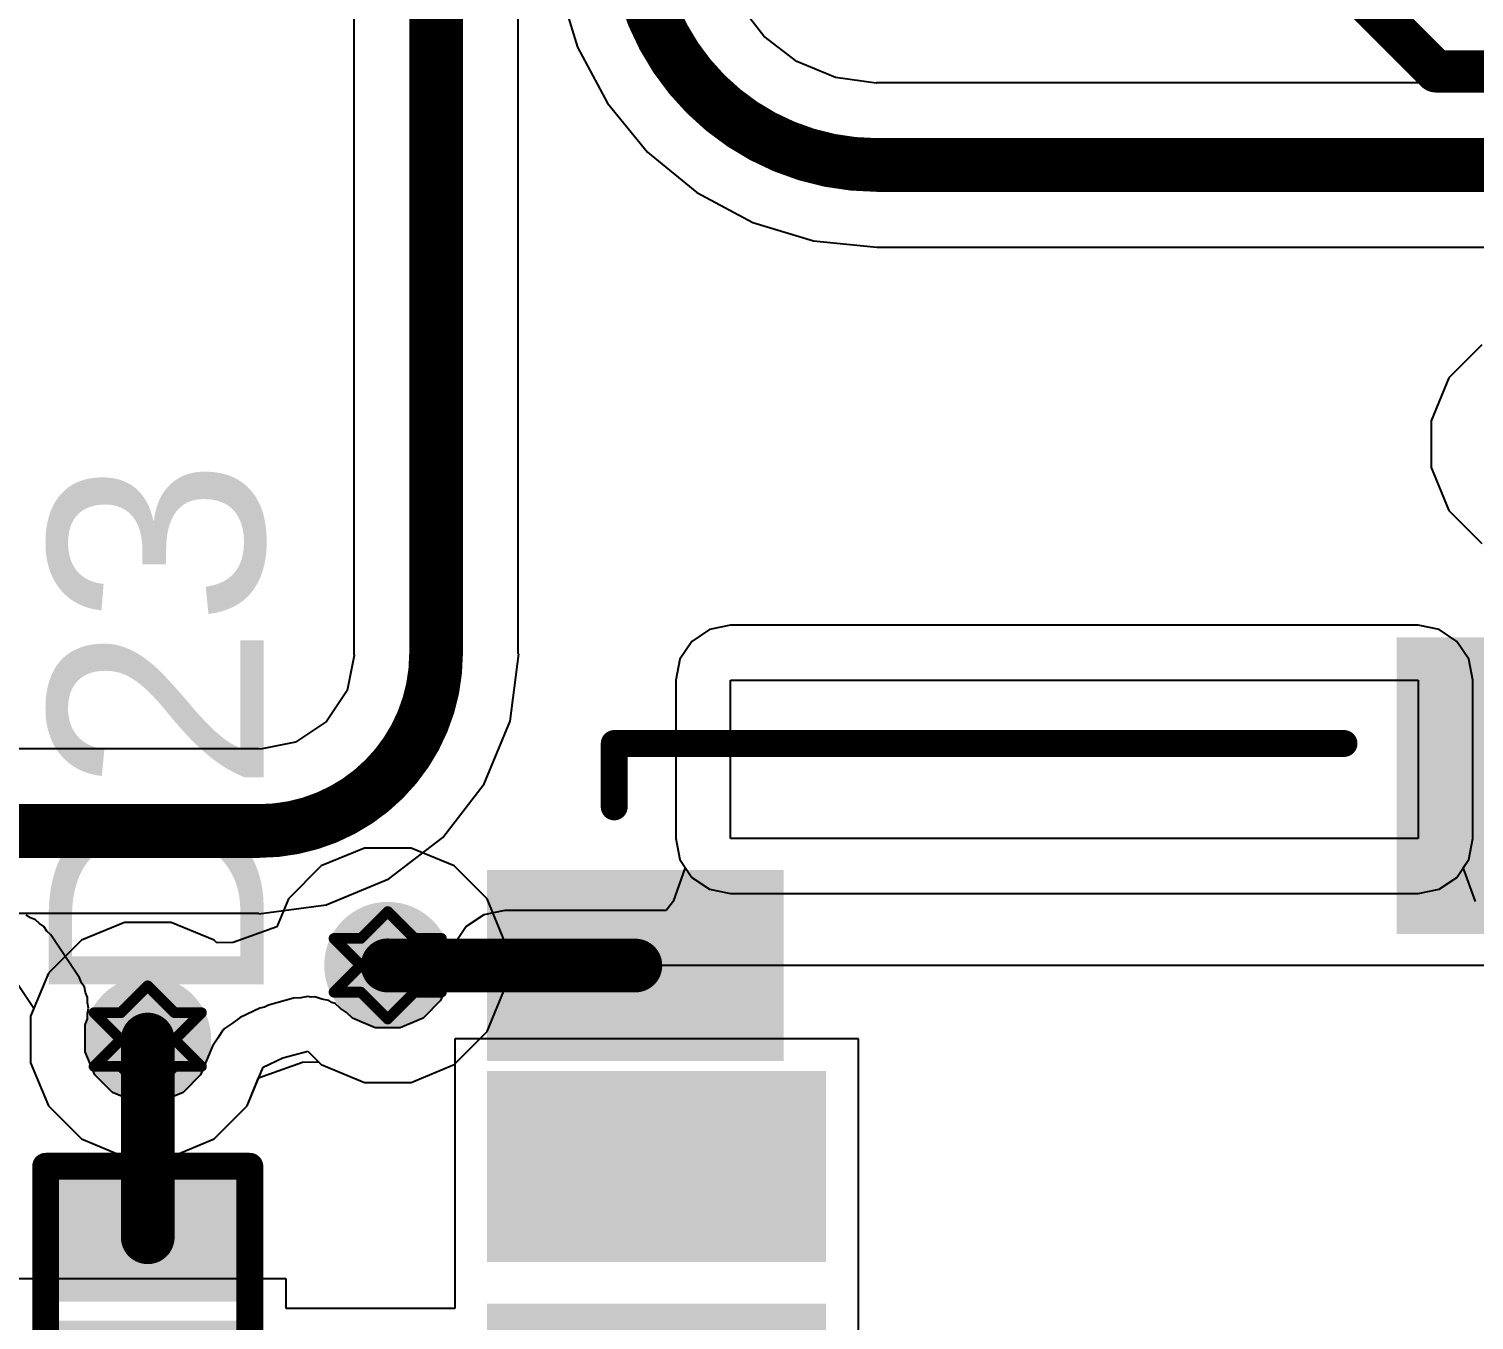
# Model space of a CAD drawing. Header units: inches. Extents: x 24 to 500, y 68 to 269.
# Drawn here: x 364.42 to 371.25, y 139.32 to 145.42 of the extents above; entities that cross this region are included whole.
import ezdxf

# ---------------------------------------------------------------- set-up
doc = ezdxf.new("R2010")
doc.units = ezdxf.units.IN
for name, color, linetype in [('Bottom Layer', 5, 'Continuous'), ('Drill Drawing', 1, 'Continuous'), ('Keep-Out Layer', 6, 'Continuous'), ('Layer 1', 16, 'Continuous'), ('Layer 2', 76, 'Continuous'), ('Top Layer', 1, 'Continuous'), ('Top Overlay', 2, 'Continuous'), ('Top Paste', 8, 'Continuous'), ('Top Solder', 216, 'Continuous'), ('Via Holes', 16, 'Continuous')]:
    doc.layers.add(name, color=color, linetype=linetype)
doc.styles.add('Arial', font='', dxfattribs={"height": 0.2})
doc.styles.get('Arial').set_extended_font_data('Arial')

# ---------------------------------------------------------------- blocks, each defined once
blk = doc.blocks.new('SOD_882_B__D___________28')
at = {"layer": 'Top Layer'}
for points in [[(-0.09998201999999995, -0.39998777), (-0.59998102, -0.39998777), (-0.59998102, 0.40001317), (-0.09998202000000002, 0.40001317)], [(0.5999987999999999, -0.39998777), (0.09999980000000003, -0.39998777), (0.09999979999999996, 0.40001317), (0.5999987999999999, 0.40001317)]]:
    blk.add_hatch(color=1, dxfattribs=at).paths.add_polyline_path(points)
at = {"layer": 'Top Paste'}
for points in [[(-0.09998201999999995, -0.39998777), (-0.59998102, -0.39998777), (-0.59998102, 0.40001317), (-0.09998202000000002, 0.40001317)], [(0.5999987999999999, -0.39998777), (0.09999980000000003, -0.39998777), (0.09999979999999996, 0.40001317), (0.5999987999999999, 0.40001317)]]:
    blk.add_hatch(color=8, dxfattribs=at).paths.add_polyline_path(points)
at = {"layer": 'Top Solder'}
for points in [[(-0.04498085999999992, -0.4549889299999999), (-0.6549821799999999, -0.4549889300000001), (-0.6549821800000001, 0.4550143299999999), (-0.04498086000000007, 0.45501433)], [(0.65499996, -0.4549889299999999), (0.04499864000000007, -0.4549889300000001), (0.04499863999999992, 0.4550143299999999), (0.6549999599999999, 0.45501433)]]:
    blk.add_hatch(color=216, dxfattribs=at).paths.add_polyline_path(points)
at = {"layer": 'Top Overlay'}
for points in [[(-0.6858177799999999, -0.4825872999999999, 0.127, 0.127, 0), (-0.6858177799999999, 0.4826127, 0.127, 0.127, 0)], [(0.68578476, 0.4826127, 0.127, 0.127, 0), (-0.6858177799999999, 0.4826127, 0.127, 0.127, 0)], [(0.68578476, -0.4825898399999999, 0.127, 0.127, 0), (0.68578476, 0.4826127, 0.127, 0.127, 0)], [(0.68578476, -0.4825898399999999, 0.127, 0.127, 0), (-0.6858177799999999, -0.4825872999999999, 0.127, 0.127, 0)]]:
    blk.add_lwpolyline(points, format="xyseb", dxfattribs=at)
for points in [[(-0.71756778, 0.4826127, 0.0635, 0.0635, 1), (-0.65406778, 0.4826127, 0.0635, 0.0635, 1)], [(-0.71756778, 0.4826127, 0.0635, 0.0635, 1), (-0.65406778, 0.4826127, 0.0635, 0.0635, 1)], [(0.6540347599999999, 0.4826127, 0.0635, 0.0635, 1), (0.7175347599999999, 0.4826127, 0.0635, 0.0635, 1)], [(0.6540347599999999, 0.4826127, 0.0635, 0.0635, 1), (0.7175347599999999, 0.4826127, 0.0635, 0.0635, 1)], [(-0.71756778, -0.4825872999999999, 0.0635, 0.0635, 1), (-0.65406778, -0.4825872999999999, 0.0635, 0.0635, 1)], [(-0.71756778, -0.4825872999999999, 0.0635, 0.0635, 1), (-0.65406778, -0.4825872999999999, 0.0635, 0.0635, 1)], [(0.6540347599999999, -0.4825898399999999, 0.0635, 0.0635, 1), (0.7175347599999999, -0.4825898399999999, 0.0635, 0.0635, 1)], [(0.6540347599999999, -0.4825898399999999, 0.0635, 0.0635, 1), (0.7175347599999999, -0.4825898399999999, 0.0635, 0.0635, 1)]]:
    blk.add_lwpolyline(points, format="xyseb", close=True, dxfattribs=at)
blk = doc.blocks.new('TL3300CF160Q__79')
at = {"layer": 'Top Overlay'}
for points in [[(-5.8674, -5.156179679999999, 0.1999996, 0.1999996, 0), (-4.953, -6.07057968, 0.1999996, 0.1999996, 0)], [(-4.953, -6.07057968, 0.1999996, 0.1999996, 0), (4.87679746, -6.07057968, 0.1999996, 0.1999996, 0)]]:
    blk.add_lwpolyline(points, format="xyseb", dxfattribs=at)
blk.add_lwpolyline([(-5.0029999, -6.07057968, 0.0999998, 0.0999998, 1), (-4.9030001, -6.07057968, 0.0999998, 0.0999998, 1)], format="xyseb", close=True, dxfattribs=at)
blk.add_lwpolyline([(-5.0029999, -6.07057968, 0.0999998, 0.0999998, 1), (-4.9030001, -6.07057968, 0.0999998, 0.0999998, 1)], format="xyseb", close=True, dxfattribs=at)
blk = doc.blocks.new('DM3BT_DSF_PEJS_178')
at = {"layer": 'Top Layer'}
for points in [[(4.499997349999999, 6.749977609999999), (4.499997349999999, 8.149977349999999), (5.19999849, 8.149977349999999), (5.19999849, 6.749977609999999)], [(5.45000561, 6.95001023), (5.45000561, 8.150010369999999), (6.150006749999999, 8.150010369999999), (6.150006749999999, 6.95001023)], [(6.04999425, 3.84999103), (7.24999439, 3.84999103), (7.24999439, 2.64999089), (6.04999425, 2.64999089)]]:
    blk.add_hatch(color=1, dxfattribs=at).paths.add_polyline_path(points)
at = {"layer": 'Top Paste'}
for points in [[(4.499997349999999, 6.749977609999999), (4.499997349999999, 8.149977349999999), (5.19999849, 8.149977349999999), (5.19999849, 6.749977609999999)], [(5.45000561, 6.95001023), (5.45000561, 8.150010369999999), (6.150006749999999, 8.150010369999999), (6.150006749999999, 6.95001023)], [(6.04999425, 3.84999103), (7.24999439, 3.84999103), (7.24999439, 2.64999089), (6.04999425, 2.64999089)]]:
    blk.add_hatch(color=8, dxfattribs=at).paths.add_polyline_path(points)
at = {"layer": 'Top Solder'}
for points in [[(3.29842495, 6.64838523), (3.29842495, 8.25158497), (4.20162609, 8.25158497), (4.20162609, 6.64838523)], [(4.39839735, 6.648377609999999), (4.39839735, 8.25157735), (5.30159849, 8.25157735), (5.30159849, 6.648377609999999)], [(5.348405609999999, 6.84841023), (5.348405609999999, 8.251610369999998), (6.25160675, 8.251610369999998), (6.25160675, 6.84841023)], [(5.94839425, 3.95159103), (7.35159439, 3.95159103), (7.35159439, 2.54839089), (5.94839425, 2.54839089)]]:
    blk.add_hatch(color=216, dxfattribs=at).paths.add_polyline_path(points)
at = {"layer": 'Keep-Out Layer'}
for p, q in [((6.40000244, 3.84999992), (6.40000244, 7.099993419999999)), ((6.40000244, 7.099993419999999), (7.150003479999999, 7.099993419999999)), ((7.150003479999999, 7.099993419999999), (7.150003479999999, 3.84999992)), ((7.150003479999999, 3.84999992), (6.40000244, 3.84999992))]:
    blk.add_line(p, q, dxfattribs=at)
at = {"layer": 'Top Overlay'}
for points in [[(6.55001992, 7.64998216, 0.127, 0.127, 0), (6.84999646, 7.64998216, 0.127, 0.127, 0)], [(6.84999646, 7.64998216, 0.127, 0.127, 0), (6.84999646, 4.20000176, 0.127, 0.127, 0)]]:
    blk.add_lwpolyline(points, format="xyseb", dxfattribs=at)
for points in [[(6.518269919999999, 7.64998216, 0.0635, 0.0635, 1), (6.581769919999999, 7.64998216, 0.0635, 0.0635, 1)], [(6.818246459999999, 7.64998216, 0.0635, 0.0635, 1), (6.881746459999999, 7.64998216, 0.0635, 0.0635, 1)], [(6.818246459999999, 7.64998216, 0.0635, 0.0635, 1), (6.881746459999999, 7.64998216, 0.0635, 0.0635, 1)], [(6.818246459999999, 4.20000176, 0.0635, 0.0635, 1), (6.881746459999999, 4.20000176, 0.0635, 0.0635, 1)]]:
    blk.add_lwpolyline(points, format="xyseb", close=True, dxfattribs=at)

msp = doc.modelspace()

# ---------------------------------------------------------------- hatches: boundary and pattern name
at = {"layer": 'Bottom Layer'}
h = msp.add_hatch(color=5, dxfattribs=at)
edge = h.paths.add_edge_path()
edge.add_arc((366.1156, 140.9954), 0.2999994, 0, 360)
h = msp.add_hatch(color=5, dxfattribs=at)
edge = h.paths.add_edge_path()
edge.add_arc((364.98118012, 140.64427802), 0.2999994, 0, 360)
at = {"layer": 'Layer 1'}
h = msp.add_hatch(color=16, dxfattribs=at)
edge = h.paths.add_edge_path()
edge.add_arc((366.1156, 140.9954), 0.2999994, 0, 360)
h = msp.add_hatch(color=16, dxfattribs=at)
edge = h.paths.add_edge_path()
edge.add_arc((364.98118012, 140.64427802), 0.2999994, 0, 360)
at = {"layer": 'Layer 2'}
h = msp.add_hatch(color=76, dxfattribs=at)
edge = h.paths.add_edge_path()
edge.add_arc((366.1156, 140.9954), 0.2999994, 0, 360)
h = msp.add_hatch(color=76, dxfattribs=at)
edge = h.paths.add_edge_path()
edge.add_arc((364.98118012, 140.64427802), 0.2999994, 0, 360)
at = {"layer": 'Top Layer'}
h = msp.add_hatch(color=1, dxfattribs=at)
edge = h.paths.add_edge_path()
edge.add_arc((366.1156, 140.9954), 0.2999994, 0, 360)
h = msp.add_hatch(color=1, dxfattribs=at)
edge = h.paths.add_edge_path()
edge.add_arc((364.98118012, 140.64427802), 0.2999994, 0, 360)
at = {"layer": 'Via Holes'}
h = msp.add_hatch(color=7, dxfattribs=at)
edge = h.paths.add_edge_path()
edge.add_arc((366.1156, 140.9954), 0.1499997, 0, 360)
h = msp.add_hatch(color=7, dxfattribs=at)
edge = h.paths.add_edge_path()
edge.add_arc((364.98118012, 140.64427802), 0.1499997, 0, 360)

# ---------------------------------------------------------------- linework, layer by layer
at = {"layer": 'Bottom Layer'}
for p, q in [((366.92507006, 145.62520024), (367.01228096, 145.33770018)), ((367.89293198, 145.38893198), (367.77263758, 145.54570586)), ((368.04970586, 145.26863758), (367.89293198, 145.38893198)), ((367.01228096, 145.33770018), (367.1539062799999, 145.07274008)), ((368.2322709, 145.1930167), (368.04970586, 145.26863758)), ((368.42443206, 145.1677183), (368.2322709, 145.1930167)), ((368.42818872, 145.16846506), (368.42443206, 145.1677183)), ((373.24802414, 145.16846506), (368.42818872, 145.16846506)), ((367.1539062799999, 145.07274008), (367.34450026, 144.84050026)), ((367.34450026, 144.84050026), (367.57674008, 144.64990628)), ((367.57674008, 144.64990628), (367.84170018, 144.50828096)), ((367.84170018, 144.50828096), (368.12920024, 144.42107006)), ((368.12920024, 144.42107006), (368.42732766, 144.39170512)), ((368.42732766, 144.39170512), (368.42818872, 144.39153494)), ((368.42818872, 144.39153494), (373.24802414, 144.39153494)), ((367.63729622, 142.58354008), (367.5532781, 142.527401)), ((367.73640194, 142.60325302), (367.63729622, 142.58354008)), ((370.98639544, 142.60325302), (367.73640194, 142.60325302)), ((371.08550116, 142.58354008), (370.98639544, 142.60325302)), ((371.16951928, 142.527401), (371.08550116, 142.58354008)), ((367.5532781, 142.527401), (367.49713902, 142.44338288)), ((371.22565836, 142.44338288), (371.16951928, 142.527401)), ((367.49713902, 142.44338288), (367.4774260799999, 142.34427716)), ((371.2453713, 142.34427716), (371.22565836, 142.44338288)), ((367.4774260799999, 142.34427716), (367.4774260799999, 141.59427612)), ((371.2453713, 141.59427612), (371.2453713, 142.34427716)), ((367.4774260799999, 141.59427612), (367.49713902, 141.4951704)), ((371.22565836, 141.4951704), (371.2453713, 141.59427612)), ((367.49713902, 141.4951704), (367.5224044, 141.45735996)), ((371.20039806, 141.45736504), (371.22565836, 141.4951704)), ((367.5224044, 141.45735996), (367.46562778, 141.29738314)), ((371.2571823, 141.29737552), (371.20039806, 141.45736504)), ((367.46562778, 141.29738314), (367.4324807799999, 141.25435808)), ((364.4275541, 141.22047194), (364.4063451, 141.2346426)), ((364.45111768, 141.21071072), (364.4275541, 141.22047194)), ((366.57049368, 141.23464514), (366.48647556, 141.17850606)), ((366.6695994, 141.25435808), (366.57049368, 141.23464514)), ((367.4324807799999, 141.25435808), (366.6695994, 141.25435808)), ((364.46915422, 141.19267418), (364.45111768, 141.21071072)), ((364.4903632199999, 141.17850352), (364.46915422, 141.19267418)), ((364.50453134, 141.15729706), (364.4903632199999, 141.17850352)), ((364.52257042, 141.13926052), (364.50453134, 141.15729706)), ((366.48647556, 141.17850606), (366.4303364799999, 141.09448794)), ((364.65820896, 140.93626118), (364.52257042, 141.13926052)), ((366.4303364799999, 141.09448794), (366.41062354, 140.99538222)), ((364.30723938, 140.99537968), (364.44288046, 140.79238034)), ((366.41062354, 140.99538222), (366.41062354, 140.93671584)), ((366.6695994, 140.99538222), (373.507, 140.99539238)), ((366.6695994, 140.8852021), (366.6695994, 140.99538222)), ((364.66796764, 140.91270014), (364.65820896, 140.93626118)), ((364.68214084, 140.89149114), (364.66796764, 140.91270014)), ((364.6871167, 140.86647468), (364.68214084, 140.89149114)), ((366.41062354, 140.93671584), (366.36570872, 140.82828324)), ((366.5852587, 140.68158554), (366.6695994, 140.8852021)), ((364.6968804599999, 140.84290602), (364.6871167, 140.86647468)), ((364.6968804599999, 140.8173968), (364.6968804599999, 140.84290602)), ((364.70185632, 140.79238542), (364.6968804599999, 140.8173968)), ((365.55259122, 140.80722156), (365.5328732, 140.79739938)), ((365.67014242, 140.8392281), (365.55259122, 140.80722156)), ((365.70445528, 140.8416157), (365.67014242, 140.8392281)), ((365.73817886, 140.84832384), (365.70445528, 140.8416157)), ((365.75441962, 140.84509296), (365.73817886, 140.84832384)), ((365.7709474, 140.84624358), (365.75441962, 140.84509296)), ((365.8035609999999, 140.83531904), (365.7709474, 140.84624358)), ((365.83728458, 140.8286109), (365.8035609999999, 140.83531904)), ((365.85105646, 140.81940848), (365.83728458, 140.8286109)), ((365.86676128, 140.81414814), (365.85105646, 140.81940848)), ((365.89270992, 140.79157516), (365.86676128, 140.81414814)), ((366.36570872, 140.82828324), (366.28271676, 140.74529128)), ((364.44288046, 140.79238034), (364.42718072, 140.75447592)), ((364.42718072, 140.75447592), (364.42718072, 140.53408012)), ((364.68712178, 140.71830124), (364.6968804599999, 140.74185974)), ((364.6968804599999, 140.76736642), (364.70185632, 140.79238542)), ((364.6968804599999, 140.74185974), (364.6968804599999, 140.76736642)), ((365.4175826, 140.74854756), (365.38115646, 140.72191058)), ((365.51147116, 140.79218984), (365.4175826, 140.74854756)), ((365.5328732, 140.79739938), (365.51147116, 140.79218984)), ((365.9213027, 140.77247182), (365.89270992, 140.79157516)), ((365.94848324, 140.74529128), (365.9213027, 140.77247182)), ((366.05691584, 140.70037646), (365.94848324, 140.74529128)), ((366.28271676, 140.74529128), (366.17428416, 140.70037646)), ((364.68615658, 140.71344476), (364.68712178, 140.71830124)), ((364.68615658, 140.58559386), (364.68615658, 140.71344476)), ((365.33601812, 140.68890074), (365.3125536, 140.65033592)), ((365.340519, 140.69219258), (365.33601812, 140.68890074)), ((365.34361526, 140.69682554), (365.340519, 140.69219258)), ((365.38115646, 140.72191058), (365.34361526, 140.69682554)), ((366.17428416, 140.70037646), (366.05691584, 140.70037646)), ((366.42941446, 140.5257413), (366.5852587, 140.68158554)), ((365.28747618, 140.61280742), (365.23128884, 140.47716126)), ((365.3125536, 140.65033592), (365.28747618, 140.61280742)), ((364.42718072, 140.53408012), (364.51152142, 140.33046356)), ((364.7310714, 140.47716126), (364.68615658, 140.58559386)), ((365.5267391, 140.5137017), (365.62062766, 140.55734144)), ((365.62062766, 140.55734144), (365.73817886, 140.58934798)), ((365.73817886, 140.58934798), (365.80178554, 140.5257413)), ((364.81406336, 140.3941693), (364.7310714, 140.47716126)), ((365.23128884, 140.47716126), (365.14829688, 140.3941693)), ((365.45083882, 140.33046356), (365.5267391, 140.5137017)), ((365.80178554, 140.5257413), (366.0054021, 140.4414006)), ((366.2257979, 140.4414006), (366.42941446, 140.5257413)), ((364.92249596, 140.34925448), (364.81406336, 140.3941693)), ((365.14829688, 140.3941693), (365.03986428, 140.34925448)), ((366.0054021, 140.4414006), (366.2257979, 140.4414006)), ((364.51152142, 140.33046356), (364.66736566, 140.17461932)), ((365.03986428, 140.34925448), (364.92249596, 140.34925448)), ((365.29499458, 140.17461932), (365.45083882, 140.33046356)), ((364.66736566, 140.17461932), (364.87098222, 140.09027862)), ((365.09137802, 140.09027862), (365.29499458, 140.17461932)), ((364.87098222, 140.09027862), (365.09137802, 140.09027862))]:
    msp.add_line(p, q, dxfattribs=at)
for points in [[(368.42818872, 144.78, 0.254, 0.254, -0.4142135623730951), (367.284, 145.92418872, 0.254, 0.254, 0)], [(368.42818872, 144.78, 0.254, 0.254, 0), (378.841, 144.78, 0.254, 0.254, 0)]]:
    msp.add_lwpolyline(points, format="xyseb", dxfattribs=at)
msp.add_lwpolyline([(368.3646887199999, 144.78, 0.127, 0.127, 1), (368.49168872, 144.78, 0.127, 0.127, 1)], format="xyseb", close=True, dxfattribs=at)
msp.add_lwpolyline([(368.3646887199999, 144.78, 0.127, 0.127, 1), (368.49168872, 144.78, 0.127, 0.127, 1)], format="xyseb", close=True, dxfattribs=at)
at = {"layer": 'Drill Drawing'}
for points in [[(365.9886, 141.1224, 0.0508, 0.0508, 0), (366.1156, 141.2494, 0.0508, 0.0508, 0)], [(366.1156, 141.2494, 0.0508, 0.0508, 0), (366.2426, 141.1224, 0.0508, 0.0508, 0)], [(365.8616, 141.1224, 0.0508, 0.0508, 0), (365.9886, 140.9954, 0.0508, 0.0508, 0)], [(365.8616, 141.1224, 0.0508, 0.0508, 0), (365.9886, 141.1224, 0.0508, 0.0508, 0)], [(366.2426, 141.1224, 0.0508, 0.0508, 0), (366.3696, 141.1224, 0.0508, 0.0508, 0)], [(366.2426, 140.9954, 0.0508, 0.0508, 0), (366.3696, 141.1224, 0.0508, 0.0508, 0)], [(365.8616, 140.8684, 0.0508, 0.0508, 0), (365.9886, 140.9954, 0.0508, 0.0508, 0)], [(366.2426, 140.9954, 0.0508, 0.0508, 0), (366.3696, 140.8684, 0.0508, 0.0508, 0)], [(364.85418012, 140.77127802, 0.0508, 0.0508, 0), (364.98118012, 140.89827802, 0.0508, 0.0508, 0)], [(364.98118012, 140.89827802, 0.0508, 0.0508, 0), (365.10818012, 140.77127802, 0.0508, 0.0508, 0)], [(365.8616, 140.8684, 0.0508, 0.0508, 0), (365.9886, 140.8684, 0.0508, 0.0508, 0)], [(365.9886, 140.8684, 0.0508, 0.0508, 0), (366.1156, 140.7414, 0.0508, 0.0508, 0)], [(366.1156, 140.7414, 0.0508, 0.0508, 0), (366.2426, 140.8684, 0.0508, 0.0508, 0)], [(366.2426, 140.8684, 0.0508, 0.0508, 0), (366.3696, 140.8684, 0.0508, 0.0508, 0)], [(364.72718012, 140.77127802, 0.0508, 0.0508, 0), (364.85418012, 140.64427802, 0.0508, 0.0508, 0)], [(364.72718012, 140.77127802, 0.0508, 0.0508, 0), (364.85418012, 140.77127802, 0.0508, 0.0508, 0)], [(365.10818012, 140.77127802, 0.0508, 0.0508, 0), (365.23518012, 140.77127802, 0.0508, 0.0508, 0)], [(365.10818012, 140.64427802, 0.0508, 0.0508, 0), (365.23518012, 140.77127802, 0.0508, 0.0508, 0)], [(364.72718012, 140.51727802, 0.0508, 0.0508, 0), (364.85418012, 140.64427802, 0.0508, 0.0508, 0)], [(365.10818012, 140.64427802, 0.0508, 0.0508, 0), (365.23518012, 140.51727802, 0.0508, 0.0508, 0)], [(364.72718012, 140.51727802, 0.0508, 0.0508, 0), (364.85418012, 140.51727802, 0.0508, 0.0508, 0)], [(364.85418012, 140.51727802, 0.0508, 0.0508, 0), (364.98118012, 140.39027802, 0.0508, 0.0508, 0)], [(364.98118012, 140.39027802, 0.0508, 0.0508, 0), (365.10818012, 140.51727802, 0.0508, 0.0508, 0)], [(365.10818012, 140.51727802, 0.0508, 0.0508, 0), (365.23518012, 140.51727802, 0.0508, 0.0508, 0)]]:
    msp.add_lwpolyline(points, format="xyseb", dxfattribs=at)
for points in [[(366.1029, 141.2494, 0.0254, 0.0254, 1), (366.1283, 141.2494, 0.0254, 0.0254, 1)], [(366.1029, 141.2494, 0.0254, 0.0254, 1), (366.1283, 141.2494, 0.0254, 0.0254, 1)], [(365.8489, 141.1224, 0.0254, 0.0254, 1), (365.8743, 141.1224, 0.0254, 0.0254, 1)], [(365.8489, 141.1224, 0.0254, 0.0254, 1), (365.8743, 141.1224, 0.0254, 0.0254, 1)], [(365.9759, 141.1224, 0.0254, 0.0254, 1), (366.0013, 141.1224, 0.0254, 0.0254, 1)], [(365.9759, 141.1224, 0.0254, 0.0254, 1), (366.0013, 141.1224, 0.0254, 0.0254, 1)], [(366.2299, 141.1224, 0.0254, 0.0254, 1), (366.2553, 141.1224, 0.0254, 0.0254, 1)], [(366.2299, 141.1224, 0.0254, 0.0254, 1), (366.2553, 141.1224, 0.0254, 0.0254, 1)], [(366.3569, 141.1224, 0.0254, 0.0254, 1), (366.3823, 141.1224, 0.0254, 0.0254, 1)], [(366.3569, 141.1224, 0.0254, 0.0254, 1), (366.3823, 141.1224, 0.0254, 0.0254, 1)], [(365.9759, 140.9954, 0.0254, 0.0254, 1), (366.0013, 140.9954, 0.0254, 0.0254, 1)], [(365.9759, 140.9954, 0.0254, 0.0254, 1), (366.0013, 140.9954, 0.0254, 0.0254, 1)], [(366.2299, 140.9954, 0.0254, 0.0254, 1), (366.2553, 140.9954, 0.0254, 0.0254, 1)], [(366.2299, 140.9954, 0.0254, 0.0254, 1), (366.2553, 140.9954, 0.0254, 0.0254, 1)], [(364.96848012, 140.89827802, 0.0254, 0.0254, 1), (364.99388012, 140.89827802, 0.0254, 0.0254, 1)], [(364.96848012, 140.89827802, 0.0254, 0.0254, 1), (364.99388012, 140.89827802, 0.0254, 0.0254, 1)], [(365.8489, 140.8684, 0.0254, 0.0254, 1), (365.8743, 140.8684, 0.0254, 0.0254, 1)], [(365.8489, 140.8684, 0.0254, 0.0254, 1), (365.8743, 140.8684, 0.0254, 0.0254, 1)], [(365.9759, 140.8684, 0.0254, 0.0254, 1), (366.0013, 140.8684, 0.0254, 0.0254, 1)], [(365.9759, 140.8684, 0.0254, 0.0254, 1), (366.0013, 140.8684, 0.0254, 0.0254, 1)], [(366.2299, 140.8684, 0.0254, 0.0254, 1), (366.2553, 140.8684, 0.0254, 0.0254, 1)], [(366.2299, 140.8684, 0.0254, 0.0254, 1), (366.2553, 140.8684, 0.0254, 0.0254, 1)], [(366.3569, 140.8684, 0.0254, 0.0254, 1), (366.3823, 140.8684, 0.0254, 0.0254, 1)], [(366.3569, 140.8684, 0.0254, 0.0254, 1), (366.3823, 140.8684, 0.0254, 0.0254, 1)], [(364.71448012, 140.77127802, 0.0254, 0.0254, 1), (364.73988012, 140.77127802, 0.0254, 0.0254, 1)], [(364.71448012, 140.77127802, 0.0254, 0.0254, 1), (364.73988012, 140.77127802, 0.0254, 0.0254, 1)], [(364.84148012, 140.77127802, 0.0254, 0.0254, 1), (364.86688012, 140.77127802, 0.0254, 0.0254, 1)], [(364.84148012, 140.77127802, 0.0254, 0.0254, 1), (364.86688012, 140.77127802, 0.0254, 0.0254, 1)], [(365.09548012, 140.77127802, 0.0254, 0.0254, 1), (365.12088012, 140.77127802, 0.0254, 0.0254, 1)], [(365.09548012, 140.77127802, 0.0254, 0.0254, 1), (365.12088012, 140.77127802, 0.0254, 0.0254, 1)], [(365.2224801199999, 140.77127802, 0.0254, 0.0254, 1), (365.24788012, 140.77127802, 0.0254, 0.0254, 1)], [(365.2224801199999, 140.77127802, 0.0254, 0.0254, 1), (365.24788012, 140.77127802, 0.0254, 0.0254, 1)], [(366.1029, 140.7414, 0.0254, 0.0254, 1), (366.1283, 140.7414, 0.0254, 0.0254, 1)], [(366.1029, 140.7414, 0.0254, 0.0254, 1), (366.1283, 140.7414, 0.0254, 0.0254, 1)], [(364.84148012, 140.64427802, 0.0254, 0.0254, 1), (364.86688012, 140.64427802, 0.0254, 0.0254, 1)], [(364.84148012, 140.64427802, 0.0254, 0.0254, 1), (364.86688012, 140.64427802, 0.0254, 0.0254, 1)], [(365.09548012, 140.64427802, 0.0254, 0.0254, 1), (365.12088012, 140.64427802, 0.0254, 0.0254, 1)], [(365.09548012, 140.64427802, 0.0254, 0.0254, 1), (365.12088012, 140.64427802, 0.0254, 0.0254, 1)], [(364.71448012, 140.51727802, 0.0254, 0.0254, 1), (364.73988012, 140.51727802, 0.0254, 0.0254, 1)], [(364.71448012, 140.51727802, 0.0254, 0.0254, 1), (364.73988012, 140.51727802, 0.0254, 0.0254, 1)], [(364.84148012, 140.51727802, 0.0254, 0.0254, 1), (364.86688012, 140.51727802, 0.0254, 0.0254, 1)], [(364.84148012, 140.51727802, 0.0254, 0.0254, 1), (364.86688012, 140.51727802, 0.0254, 0.0254, 1)], [(365.09548012, 140.51727802, 0.0254, 0.0254, 1), (365.12088012, 140.51727802, 0.0254, 0.0254, 1)], [(365.09548012, 140.51727802, 0.0254, 0.0254, 1), (365.12088012, 140.51727802, 0.0254, 0.0254, 1)], [(365.2224801199999, 140.51727802, 0.0254, 0.0254, 1), (365.24788012, 140.51727802, 0.0254, 0.0254, 1)], [(365.2224801199999, 140.51727802, 0.0254, 0.0254, 1), (365.24788012, 140.51727802, 0.0254, 0.0254, 1)], [(364.96848012, 140.39027802, 0.0254, 0.0254, 1), (364.99388012, 140.39027802, 0.0254, 0.0254, 1)], [(364.96848012, 140.39027802, 0.0254, 0.0254, 1), (364.99388012, 140.39027802, 0.0254, 0.0254, 1)]]:
    msp.add_lwpolyline(points, format="xyseb", close=True, dxfattribs=at)
at = {"layer": 'Layer 1'}
for p, q in [((367.63729622, 142.58354008), (367.5532781, 142.527401)), ((367.73640194, 142.60325302), (367.63729622, 142.58354008)), ((370.98639544, 142.60325302), (367.73640194, 142.60325302)), ((371.08550116, 142.58354008), (370.98639544, 142.60325302)), ((371.16951928, 142.527401), (371.08550116, 142.58354008)), ((367.5532781, 142.527401), (367.49713902, 142.44338288)), ((371.22565836, 142.44338288), (371.16951928, 142.527401)), ((367.49713902, 142.44338288), (367.4774260799999, 142.34427716)), ((371.2453713, 142.34427716), (371.22565836, 142.44338288)), ((367.4774260799999, 142.34427716), (367.4774260799999, 141.59427612)), ((371.2453713, 141.59427612), (371.2453713, 142.34427716)), ((367.4774260799999, 141.59427612), (367.49713902, 141.4951704)), ((371.22565836, 141.4951704), (371.2453713, 141.59427612)), ((367.49713902, 141.4951704), (367.5532781, 141.41115228)), ((371.16951928, 141.41115228), (371.22565836, 141.4951704)), ((367.5532781, 141.41115228), (367.63729622, 141.3550132)), ((367.63729622, 141.3550132), (367.73640194, 141.33530026)), ((370.98639544, 141.33530026), (371.08550116, 141.3550132)), ((371.08550116, 141.3550132), (371.16951928, 141.41115228)), ((367.73640194, 141.33530026), (370.98639544, 141.33530026))]:
    msp.add_line(p, q, dxfattribs=at)
at = {"layer": 'Layer 2'}
for p, q in [((371.28818554, 143.9288587), (371.1323413, 143.77301446)), ((371.1323413, 143.77301446), (371.0480006, 143.5693979)), ((371.0480006, 143.5693979), (371.0480006, 143.3490021)), ((371.0480006, 143.3490021), (371.1323413, 143.14538554)), ((371.1323413, 143.14538554), (371.28818554, 142.9895413)), ((367.63729622, 142.58354008), (367.5532781, 142.527401)), ((367.73640194, 142.60325302), (367.63729622, 142.58354008)), ((370.98639544, 142.60325302), (367.73640194, 142.60325302)), ((371.08550116, 142.58354008), (370.98639544, 142.60325302)), ((371.16951928, 142.527401), (371.08550116, 142.58354008)), ((367.5532781, 142.527401), (367.49713902, 142.44338288)), ((371.22565836, 142.44338288), (371.16951928, 142.527401)), ((367.49713902, 142.44338288), (367.4774260799999, 142.34427716)), ((371.2453713, 142.34427716), (371.22565836, 142.44338288)), ((367.4774260799999, 142.34427716), (367.4774260799999, 141.59427612)), ((371.2453713, 141.59427612), (371.2453713, 142.34427716)), ((367.4774260799999, 141.59427612), (367.49713902, 141.4951704)), ((371.22565836, 141.4951704), (371.2453713, 141.59427612)), ((366.0054021, 141.5493994), (365.80178554, 141.4650587)), ((366.2257979, 141.5493994), (366.0054021, 141.5493994)), ((366.42941446, 141.4650587), (366.2257979, 141.5493994)), ((367.49713902, 141.4951704), (367.5532781, 141.41115228)), ((371.16951928, 141.41115228), (371.22565836, 141.4951704)), ((365.80178554, 141.4650587), (365.6459412999999, 141.30921446)), ((366.5852587, 141.30921446), (366.42941446, 141.4650587)), ((367.5532781, 141.41115228), (367.63729622, 141.3550132)), ((367.63729622, 141.3550132), (367.73640194, 141.33530026)), ((370.98639544, 141.33530026), (371.08550116, 141.3550132)), ((371.08550116, 141.3550132), (371.16951928, 141.41115228)), ((365.6459412999999, 141.30921446), (365.5911662, 141.17697698)), ((366.6695994, 141.1055979), (366.5852587, 141.30921446)), ((367.73640194, 141.33530026), (370.98639544, 141.33530026)), ((364.87098222, 141.19827742), (364.66736566, 141.11393672)), ((365.09137802, 141.19827742), (364.87098222, 141.19827742)), ((365.29499458, 141.11393672), (365.09137802, 141.19827742)), ((365.5911662, 141.17697698), (365.3843086, 141.10262102)), ((364.66736566, 141.11393672), (364.51152142, 140.95809248)), ((365.3076006, 141.1013307), (365.29499458, 141.11393672)), ((365.3843086, 141.10262102), (365.3076006, 141.1013307)), ((366.6695994, 140.8852021), (366.6695994, 141.1055979)), ((364.51152142, 140.95809248), (364.42718072, 140.75447592)), ((366.5852587, 140.68158554), (366.6695994, 140.8852021)), ((364.42718072, 140.75447592), (364.42718072, 140.53408012)), ((366.42941446, 140.5257413), (366.5852587, 140.68158554)), ((364.42718072, 140.53408012), (364.51152142, 140.33046356)), ((365.50561392, 140.46270104), (365.71247152, 140.537057)), ((365.71247152, 140.537057), (365.7891795199999, 140.53834732)), ((365.7891795199999, 140.53834732), (365.80178554, 140.5257413)), ((365.45083882, 140.33046356), (365.50561392, 140.46270104)), ((365.80178554, 140.5257413), (366.0054021, 140.4414006)), ((366.2257979, 140.4414006), (366.42941446, 140.5257413)), ((366.0054021, 140.4414006), (366.2257979, 140.4414006)), ((364.51152142, 140.33046356), (364.66736566, 140.17461932)), ((365.29499458, 140.17461932), (365.45083882, 140.33046356)), ((364.66736566, 140.17461932), (364.87098222, 140.09027862)), ((365.09137802, 140.09027862), (365.29499458, 140.17461932)), ((364.87098222, 140.09027862), (365.09137802, 140.09027862))]:
    msp.add_line(p, q, dxfattribs=at)
at = {"layer": 'Top Layer'}
for p, q in [((365.95573494, 149.51678758), (365.95573494, 142.4686)), ((366.73266506, 142.4686), (366.73266506, 147.47711424)), ((367.63729622, 142.58354008), (367.5532781, 142.527401)), ((367.73640194, 142.60325302), (367.63729622, 142.58354008)), ((370.98639544, 142.60325302), (367.73640194, 142.60325302)), ((371.08550116, 142.58354008), (370.98639544, 142.60325302)), ((371.16951928, 142.527401), (371.08550116, 142.58354008)), ((367.5532781, 142.527401), (367.49713902, 142.44338288)), ((371.22565836, 142.44338288), (371.16951928, 142.527401)), ((365.9574723, 142.45987256), (365.92470884, 142.29516626)), ((365.95573494, 142.4686), (365.9574723, 142.45987256)), ((366.6938183, 142.1503253), (366.73572068, 142.4686)), ((366.73572068, 142.4686), (366.73266506, 142.4686)), ((367.49713902, 142.44338288), (367.4774260799999, 142.34427716)), ((371.2453713, 142.34427716), (371.22565836, 142.44338288)), ((367.4774260799999, 142.34427716), (367.4774260799999, 141.59427612)), ((371.2453713, 141.59427612), (371.2453713, 142.34427716)), ((365.92470884, 142.29516626), (365.82646672, 142.14813328)), ((365.82646672, 142.14813328), (365.67943374, 142.04989116)), ((366.5709686599999, 141.85373966), (366.6938183, 142.1503253)), ((365.67943374, 142.04989116), (365.5147274399999, 142.0171277)), ((365.506, 142.01886506), (363.88205354, 142.01886506)), ((365.5147274399999, 142.0171277), (365.506, 142.01886506)), ((366.3755436, 141.5990564), (366.5709686599999, 141.85373966)), ((366.12086034, 141.40363134), (366.3755436, 141.5990564)), ((367.4774260799999, 141.59427612), (367.49713902, 141.4951704)), ((371.22565836, 141.4951704), (371.2453713, 141.59427612)), ((367.49713902, 141.4951704), (367.5532781, 141.41115228)), ((371.16951928, 141.41115228), (371.22565836, 141.4951704)), ((365.8242746999999, 141.2807817), (366.12086034, 141.40363134)), ((367.5532781, 141.41115228), (367.63729622, 141.3550132)), ((367.63729622, 141.3550132), (367.73640194, 141.33530026)), ((370.98639544, 141.33530026), (371.08550116, 141.3550132)), ((371.08550116, 141.3550132), (371.16951928, 141.41115228)), ((367.73640194, 141.33530026), (370.98639544, 141.33530026)), ((364.2918241199999, 141.24193494), (365.506, 141.24193494)), ((365.506, 141.23887932), (365.8242746999999, 141.2807817)), ((365.506, 141.24193494), (365.506, 141.23887932)), ((368.34041648, 140.6482709), (366.43241928, 140.6482709)), ((366.43241928, 140.6482709), (366.43241928, 139.5482985)), ((368.34041648, 139.4402723), (368.34041648, 140.6482709)), ((365.63519202, 139.5132592), (364.3396447, 139.5132592)), ((365.63519202, 139.37182692), (365.63519202, 139.5132592)), ((366.43241928, 139.5482985), (366.43241166, 139.5482985)), ((366.43241166, 139.5482985), (366.43241166, 139.37182692)), ((368.34040886, 138.3402999), (368.34040886, 139.4402723)), ((368.34040886, 139.4402723), (368.34041648, 139.4402723)), ((366.43241166, 139.37182692), (365.63519202, 139.37182692))]:
    msp.add_line(p, q, dxfattribs=at)
for points in [[(366.3442, 142.4686, 0.254, 0.254, 0), (366.3442, 149.91179568, 0.254, 0.254, 0)], [(366.3442, 142.4686, 0.254, 0.254, -0.4142135623730951), (365.506, 141.6304, 0.254, 0.254, 0)], [(363.48704544, 141.6304, 0.254, 0.254, 0), (365.506, 141.6304, 0.254, 0.254, 0)], [(366.1156, 140.99427986, 0.254, 0.254, 0), (366.1156, 140.9954, 0.254, 0.254, 0)], [(366.1156, 140.99427986, 0.254, 0.254, 0), (367.28638506, 140.99427986, 0.254, 0.254, 0)], [(364.98118012, 139.70924052, 0.254, 0.254, 0), (364.98118012, 140.64427802, 0.254, 0.254, 0)], [(364.98118012, 139.70924052, 0.254, 0.254, 0), (364.98119282, 139.70924052, 0.254, 0.254, 0)]]:
    msp.add_lwpolyline(points, format="xyseb", dxfattribs=at)
for points in [[(366.2807, 142.4686, 0.127, 0.127, 1), (366.4077, 142.4686, 0.127, 0.127, 1)], [(366.2807, 142.4686, 0.127, 0.127, 1), (366.4077, 142.4686, 0.127, 0.127, 1)], [(365.4424999999999, 141.6304, 0.127, 0.127, 1), (365.5695, 141.6304, 0.127, 0.127, 1)], [(365.4424999999999, 141.6304, 0.127, 0.127, 1), (365.5695, 141.6304, 0.127, 0.127, 1)], [(366.0521, 140.9954, 0.127, 0.127, 1), (366.1790999999999, 140.9954, 0.127, 0.127, 1)], [(366.0521, 140.99427986, 0.127, 0.127, 1), (366.1790999999999, 140.99427986, 0.127, 0.127, 1)], [(366.0521, 140.99427986, 0.127, 0.127, 1), (366.1790999999999, 140.99427986, 0.127, 0.127, 1)], [(367.22288506, 140.99427986, 0.127, 0.127, 1), (367.34988506, 140.99427986, 0.127, 0.127, 1)], [(364.91768012, 140.64427802, 0.127, 0.127, 1), (365.04468012, 140.64427802, 0.127, 0.127, 1)], [(364.91768012, 139.70924052, 0.127, 0.127, 1), (365.04468012, 139.70924052, 0.127, 0.127, 1)], [(364.91768012, 139.70924052, 0.127, 0.127, 1), (365.04468012, 139.70924052, 0.127, 0.127, 1)], [(364.91769282, 139.70924052, 0.127, 0.127, 1), (365.04469282, 139.70924052, 0.127, 0.127, 1)]]:
    msp.add_lwpolyline(points, format="xyseb", close=True, dxfattribs=at)

# ---------------------------------------------------------------- block references
msp.add_blockref('TL3300CF160Q__79', (376.0245972, 151.29320008))
for name, p, rotation in [('DM3BT_DSF_PEJS_178', (374.83639536, 135.19427368), 90), ('SOD_882_B__D___________28', (364.98118012, 139.359259), 270)]:
    msp.add_blockref(name, p, dxfattribs=dict(rotation=rotation))

# ---------------------------------------------------------------- texts
at = {"layer": 'Top Overlay', "style": 'Arial'}
msp.add_text('D23', height=1.016, rotation=90, dxfattribs=at).set_placement((365.52904034, 140.78869226))

doc.saveas('drawing.dxf')
